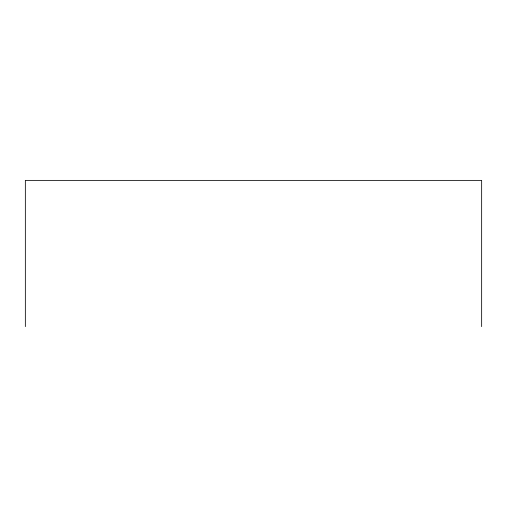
<?xml version="1.0" encoding="UTF-8"?>
<svg xmlns="http://www.w3.org/2000/svg" width="507" height="507" viewBox="0 0 507 507"><rect width="100%" height="100%" fill="white"/><g stroke="black" fill="none" stroke-linecap="round" stroke-linejoin="round"><path stroke-width="0.76" d="M481.65 326.622L481.65 180.378L25.35 180.378L25.35 326.622"/></g></svg>
